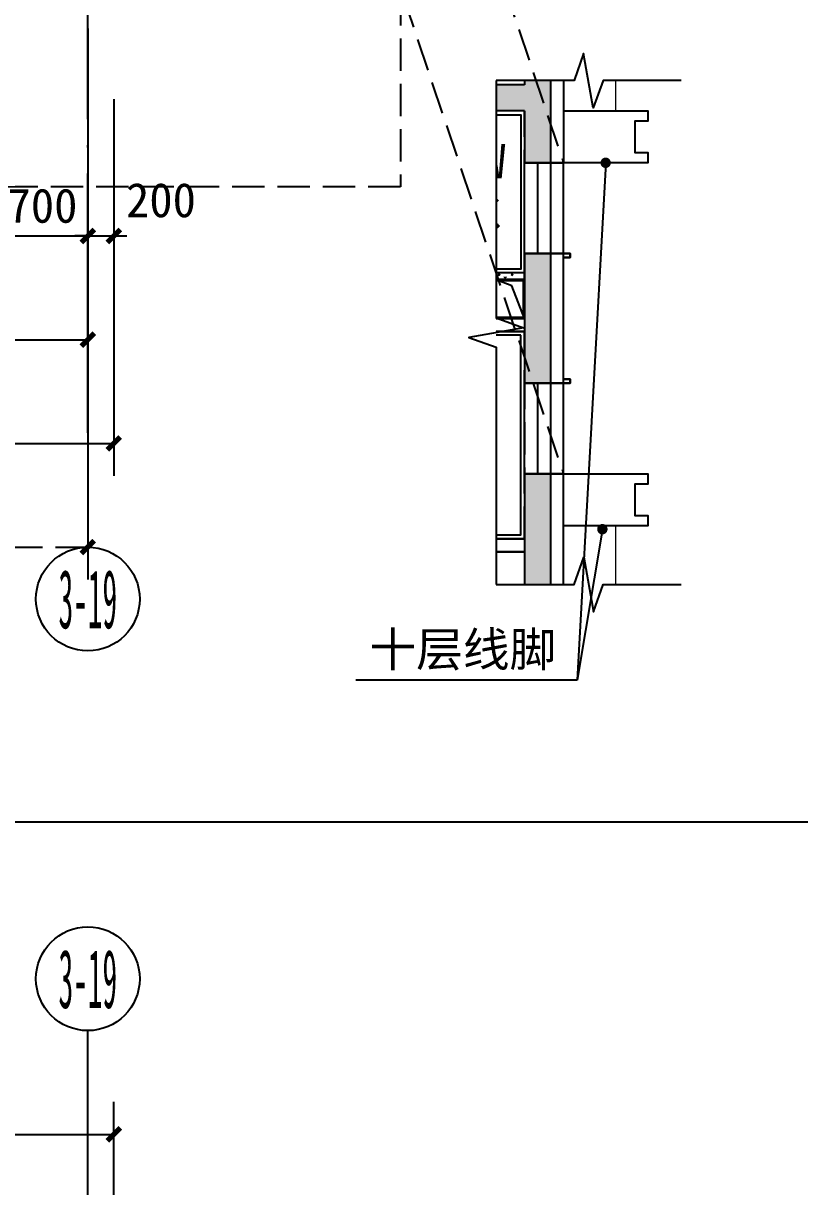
# Model space of a CAD drawing. Extents: x -46233 to 84150, y 109350 to 390860.
# Drawn here: x 49104 to 55095, y 245685 to 254659 of the extents above; entities that cross this region are included whole.
import ezdxf
from ezdxf.enums import TextEntityAlignment as Align
from ezdxf.xclip import XClip

# ---------------------------------------------------------------- set-up
doc = ezdxf.new("R2010")
doc.units = 0
doc.header["$LTSCALE"] = 1000
doc.header["$MEASUREMENT"] = 0
doc.header["$XCLIPFRAME"] = 0
for name, pattern in [('125-WC-2x1.6+2.65x1.6$0$__DASH', [0.35, 0.25, -0.1]), ('3#-轴线$1$DOTE', [2.42, 2, -0.2, 0.02, -0.2]), ('DASH', [0.35, 0.25, -0.1])]:
    doc.linetypes.add(name, pattern=pattern)
doc.layers.get('Defpoints').update_dxf_attribs({"color": 4, "linetype": 'DASH'})
doc.layers.add('1#2#住宅楼 平面图$0$A-00-15-1#-PM-2F$0$00-装饰-看', color=46, linetype='Continuous', lineweight=5)
for name, color, linetype in [('125-O-MC$0$A-ANNO-HATC-SOLD', 252, 'Continuous'), ('125-O-MC$0$A-COLU-CONC-HATC', 204, 'Continuous'), ('125-O-MC$0$A-DOOR', 51, 'Continuous'), ('125-O-MC$0$A-FLOR-HRAL', 71, 'Continuous'), ('125-O-MC$0$A-WALL-BLOK', 131, 'Continuous'), ('125-O-MC$0$A-WALL-CONC', 9, 'Continuous'), ('125-O-MC$0$A-WALL-INSL', 241, 'Continuous'), ('125-WC-2x1.6+2.65x1.6$0$A-FLOR-SPCL', 225, 'Continuous'), ('125-WC-2x1.6+2.65x1.6$0$FF-FIXT', 31, 'Continuous'), ('125-WC-2x1.6+2.65x1.6$0$FF-洁具及配件', 31, 'Continuous'), ('125-墙体$0$125-墙体$0$A-COLU-CONC-HATC', 204, 'Continuous'), ('125-墙体$0$125-墙体$0$A-DOOR', 51, 'Continuous'), ('125-墙体$0$125-墙体$0$A-WALL-BLOK', 131, 'Continuous'), ('125-墙体$0$125-墙体$0$A-WALL-CONC', 9, 'Continuous'), ('125-墙体$0$125-墙体$0$A-WALL-INSL', 241, 'Continuous'), ('125-墙体$0$A-COLU-CONC-HATC', 204, 'Continuous'), ('125-墙体$0$A-FLOR-UNDR', 177, 'Continuous'), ('125-墙体$0$A-FURN-FIXD', 45, 'Continuous'), ('125-墙体$0$A-WALL-STUD', 133, 'Continuous'), ('125-文字-标$0$A-ANNO-TEXT', 7, 'Continuous'), ('3#-轴号$0$A-ANNO-AXIS-CIRC', 3, 'Continuous'), ('3#-轴号$0$A-ANNO-AXIS-TEXT', 7, 'Continuous'), ('3#-轴号$0$A-ANNO-DIMS', 3, 'Continuous'), ('3#-轴线$1$A-ANNO-DOTE', 10, '3#-轴线$1$DOTE'), ('A-00-HX-113-wall-01Y$0$HRAL', 31, 'Continuous'), ('A-ANNO-DIMS', 3, 'Continuous'), ('A-ANNO-HATC-PATT', 8, 'Continuous'), ('A-ANNO-NOTE', 3, 'Continuous'), ('A-ANNO-SYMB', 3, 'Continuous'), ('A-ANNO-TEXT', 255, 'Continuous'), ('AXIS_TEXT', 7, 'Continuous')]:
    doc.layers.add(name, color=color, linetype=linetype)
doc.styles.add('125-文字-标$0$Standard', font='')
doc.styles.add('3#-轴号$0$_TCH_AXIS', font='')
doc.styles.add('3#-轴号$0$_TCH_DIM_T3', font='')
doc.styles.add('_TCH_DIM', font='')
doc.styles.add('_TCH_DIM_T3', font='')
doc.styles.add('COMPLEX', font='COMPLEX')
doc.styles.get("Standard").update_dxf_attribs({"font": ''})
doc.styles.get('125-文字-标$0$Standard').set_extended_font_data('SimSun')
doc.styles.get('3#-轴号$0$_TCH_AXIS').set_extended_font_data('SimSun')
doc.styles.get('3#-轴号$0$_TCH_DIM_T3').set_extended_font_data('SimSun')
doc.styles.get('_TCH_DIM').set_extended_font_data('SimSun')
doc.styles.get('_TCH_DIM_T3').set_extended_font_data('SimSun')
doc.styles.get('Standard').set_extended_font_data('SimSun')
doc.dimstyles.new('3#-轴号$0$_TCH_ARCH&&100', dxfattribs={"dimtxt": 264.345992, "dimasz": 100, "dimexe": 250, "dimexo": 300, "dimgap": 100, "dimtad": 1, "dimdec": 0, "dimzin": 0, "dimdsep": 46, "dimtxsty": '3#-轴号$0$_TCH_DIM_T3', "dimblk": '3#-轴号$0$_ArchTick', "dimcen": 0.09, "dimclrt": 7, "dimazin": 2, "dimtfac": 1, "dimtdec": 0, "dimtix": 1, "dimtmove": 2, "dimatfit": 3, "dimfxl": 100, "dimtolj": 1, "dimtzin": 0, "dimarcsym": 0})
doc.dimstyles.new('_TCH_ARCH&&100', dxfattribs={"dimtxt": 264.345992, "dimasz": 100, "dimexe": 250, "dimexo": 300, "dimgap": 100, "dimtad": 1, "dimdec": 0, "dimzin": 0, "dimdsep": 46, "dimtxsty": '_TCH_DIM_T3', "dimblk": 'ARCHTICK', "dimcen": 0.09, "dimclrt": 7, "dimazin": 2, "dimtfac": 1, "dimtdec": 0, "dimtix": 1, "dimtmove": 2, "dimatfit": 3, "dimfxl": 100, "dimtolj": 1, "dimtzin": 0, "dimarcsym": 0})
pattern_1 = [(0, (0, 0), (0, 350), []), (37.875, (400, 0), (-169.6153, 218.0767), []), (90, (400, 0), (-450, 3e-14), [])]

# ---------------------------------------------------------------- blocks, each defined once
blk = doc.blocks.new('3#-轴线')
at = {"layer": '3#-轴线$1$A-ANNO-DOTE'}
blk.add_lwpolyline([(41800, -16100), (41800, 5500)], dxfattribs=at)
blk = doc.blocks.new('_AXISO')
blk.add_circle((0, 0), 0.5)
at = {"layer": 'AXIS_TEXT', "style": 'COMPLEX', "width": 1.041667}
blk.add_attdef('A', text='', height=0.56, dxfattribs=at).set_placement((-0.25, -0.28), (0.25, -0.28), align=Align.FIT)
blk = doc.blocks.new('3#-轴号$0$_ArchTick')
at = {"color": 0, "linetype": 'ByBlock', "const_width": 0.4}
blk.add_lwpolyline([(-0.5, -0.5), (0.5, 0.5)], dxfattribs=at)
blk = doc.blocks.new('*D804')
at = {"layer": '3#-轴号$0$A-ANNO-DIMS', "color": 0, "lineweight": -2, "transparency": 16777216}
for p, q in [((38350, -15881.5), (38350, -16631.5)), ((41800, -15881.5), (41800, -16631.5)), ((38350, -16381.5), (41800, -16381.5))]:
    blk.add_line(p, q, dxfattribs=at)
at = {"layer": 'Defpoints', "color": 0, "transparency": 16777216}
for p in [(38350, -15581.5), (41800, -15581.5), (41800, -16381.5)]:
    blk.add_point(p, dxfattribs=at)
at = {"layer": '3#-轴号$0$A-ANNO-DIMS', "color": 0, "lineweight": -2, "transparency": 16777216, "xscale": 100, "yscale": 100, "zscale": 100, "rotation": 180}
blk.add_blockref('3#-轴号$0$_ArchTick', (38350, -16381.5), dxfattribs=at)
at = {"layer": '3#-轴号$0$A-ANNO-DIMS', "color": 0, "lineweight": -2, "transparency": 16777216, "xscale": 100, "yscale": 100, "zscale": 100}
blk.add_blockref('3#-轴号$0$_ArchTick', (41800, -16381.5), dxfattribs=at)
at = {"layer": '3#-轴号$0$A-ANNO-DIMS', "color": 7, "transparency": 16777216, "insert": (40075, -16149.3), "char_height": 264.35, "attachment_point": 5, "style": '3#-轴号$0$_TCH_DIM_T3'}
blk.add_mtext('\\A1;3450', dxfattribs=at)
blk = doc.blocks.new('125-WC-2x1.6+2.65x1.6$0$A$C096A077C')
at = {"layer": '125-WC-2x1.6+2.65x1.6$0$A-FLOR-SPCL'}
blk.add_line((-182.2, 0), (56.6, 0), dxfattribs=at)
for points in [[(-366, -84), (-534, -84), (-534, 84), (-366, 84)], [(-368.8, -81.2), (-531.2, -81.2), (-531.2, 81.2), (-368.8, 81.2)], [(-30, -23), (-30, 23), (-150, 23), (-150, -23)], [(-150, 20), (-150, -20), (-30, -20), (-30, 20)], [(-30, -60), (-30, 60), (0, 60), (0, -60)]]:
    blk.add_lwpolyline(points, close=True, dxfattribs=at)
for points in [[(-450, -44.8), (-450, 44.8)], [(-405.2, 0), (-494.8, 0)]]:
    blk.add_lwpolyline(points, dxfattribs=at)
blk.add_circle((-450, 0), 11.2, dxfattribs=at)
blk = doc.blocks.new('125-WC-2x1.6+2.65x1.6$0$A$C569A68CE')
at = {"layer": '125-WC-2x1.6+2.65x1.6$0$A-FLOR-SPCL'}
for p, q in [((-17.2, -195.2), (-16.1, -195.2)), ((14, -195.2), (15.1, -195.2))]:
    blk.add_line(p, q, dxfattribs=at)
for points in [[(20.6, 14.3), (16.6, 19.5), (11.4, 23.5), (5.4, 25.9), (-1, 26.8), (-7.5, 25.9), (-13.5, 23.5), (-18.7, 19.5), (-22.7, 14.3), (-25.1, 8.3), (-26, 1.8), (-25.1, -4.6), (-22.7, -10.6), (-18.7, -15.8), (-13.5, -19.8), (-7.6, -22.2), (-6.7, -22.7), (-6, -23.2), (-5.4, -24), (-5, -24.8), (-5, -25.7), (-5, -76.2), (-4.9, -77.3), (-4.6, -78.2), (-3.9, -79), (-3, -79.7), (-2.1, -80), (-1, -80.2), (0, -80), (0.9, -79.7), (1.8, -79), (2.5, -78.2), (2.9, -77.3), (3, -76.2), (3, -25.7), (3, -24.8), (3.3, -24), (3.9, -23.2), (4.6, -22.7), (5.5, -22.2), (11.4, -19.8), (16.6, -15.8), (20.6, -10.6), (23.1, -4.6), (24, 1.8), (23.1, 8.3)], [(20.2, 14), (16.3, 19.1), (11.2, 23), (5.3, 25.4), (-1, 26.3), (-7.3, 25.4), (-13.2, 23), (-18.3, 19.1), (-22.2, 14), (-24.6, 8.1), (-25.5, 1.8), (-24.6, -4.5), (-22.2, -10.4), (-18.3, -15.5), (-13.2, -19.4), (-7.3, -21.8), (-6.4, -22.3), (-5.6, -22.9), (-4.9, -23.8), (-4.5, -24.7), (-4.5, -25.7), (-4.5, -76.2), (-4.4, -77.2), (-4.1, -78), (-3.5, -78.7), (-2.7, -79.3), (-1.9, -79.6), (-1, -79.7), (-0.1, -79.6), (0.7, -79.3), (1.5, -78.7), (2.1, -78), (2.4, -77.2), (2.5, -76.2), (2.5, -25.7), (2.5, -24.7), (2.9, -23.8), (3.6, -22.9), (4.4, -22.3), (5.3, -21.8), (11.2, -19.4), (16.3, -15.5), (20.2, -10.4), (22.6, -4.5), (23.5, 1.8), (22.6, 8.1)], [(16, -16.3), (15, -17.1), (15, -190.2), (14.4, -194.3), (12.8, -198.2), (10.3, -201.5), (7, -204), (3.1, -205.6), (-1, -206.2), (-5.2, -205.6), (-9, -204), (-12.3, -201.5), (-14.9, -198.2), (-16.5, -194.3), (-17, -190.2), (-17, -17.1), (-18, -16.3), (-18, -190.2), (-17.5, -194.6), (-15.8, -198.7), (-13.1, -202.2), (-9.5, -204.9), (-5.4, -206.6), (-1, -207.2), (3.4, -206.6), (7.5, -204.9), (11, -202.2), (13.7, -198.7), (15.4, -194.6), (16, -190.2)], [(15, -17.1), (11.4, -19.8), (5.5, -22.2), (4.6, -22.7), (3.9, -23.2), (3.3, -24), (3, -24.8), (3, -25.7), (3, -76.2), (2.8, -77.9), (1.8, -79), (0.5, -80), (-1.6, -80.2), (-3, -79.7), (-3.9, -79), (-4.9, -77.9), (-5, -76.2), (-5, -25.7), (-5, -24.8), (-5.4, -24), (-6, -23.2), (-6.7, -22.7), (-7.6, -22.2), (-13.5, -19.8), (-17, -17.1), (-17, -190.2), (-16.5, -194.3), (-14.9, -198.2), (-12.3, -201.5), (-9, -204), (-5.2, -205.6), (-1, -206.2), (3.1, -205.6), (7, -204), (10.3, -201.5), (12.8, -198.2), (14.4, -194.3), (15, -190.2)]]:
    blk.add_lwpolyline(points, close=True, dxfattribs=at)
blk.add_lwpolyline([(-13.5, -71.5), (-13.5, -71.3), (-13.5, -71.2), (-13.4, -71), (-13.4, -70.8), (-13.3, -70.6), (-13.2, -70.5), (-13.1, -70.3), (-12.9, -70.1), (-12.8, -70), (-12.6, -69.8), (-12.2, -69.5), (-11.7, -69.2), (-11.1, -68.9), (-10.5, -68.6), (-9.9, -68.3), (-9.2, -68.1), (-7.6, -67.7), (-5.8, -67.4), (-4, -67.2), (-2, -67), (-0.1, -67), (1.9, -67.2), (3.7, -67.4), (5.5, -67.7), (7.1, -68.1), (7.8, -68.3), (8.5, -68.6), (9.1, -68.9), (9.6, -69.2), (10.1, -69.5), (10.5, -69.8), (10.7, -70), (10.9, -70.1), (11, -70.3), (11.1, -70.5), (11.2, -70.6), (11.3, -70.8), (11.4, -71), (11.4, -71.2), (11.5, -71.3), (11.5, -71.5), (11.5, -71.7), (11.4, -71.9), (11.4, -72.1), (11.3, -72.2), (11.2, -72.4), (11.1, -72.6), (11, -72.7), (10.9, -72.9), (10.7, -73.1), (10.5, -73.2), (10.1, -73.6), (9.6, -73.9), (9.1, -74.2), (8.5, -74.4), (7.8, -74.7), (7.1, -74.9), (5.5, -75.4), (3.7, -75.7), (1.9, -75.9), (-0.1, -76), (-2, -76), (-4, -75.9), (-5.8, -75.7), (-7.6, -75.4), (-9.2, -74.9), (-9.9, -74.7), (-10.5, -74.4), (-11.1, -74.2), (-11.7, -73.9), (-12.2, -73.6), (-12.6, -73.2), (-12.8, -73.1), (-12.9, -72.9), (-13.1, -72.7), (-13.2, -72.6), (-13.3, -72.4), (-13.4, -72.2), (-13.4, -72.1), (-13.5, -71.9), (-13.5, -71.7), (-13.5, -71.5)], dxfattribs=at)
blk = doc.blocks.new('125-WC-2x1.6+2.65x1.6$0$A$C05716B03')
at = {"layer": '125-WC-2x1.6+2.65x1.6$0$A-FLOR-SPCL'}
for points in [[(-100, 400), (500, 400), (500, 0), (-100, 0)], [(475, 25), (-75, 25), (-75, 375), (475, 375)]]:
    blk.add_lwpolyline(points, close=True, dxfattribs=at)
for radius in [36, 23]:
    blk.add_circle((200, 192.2), radius, dxfattribs=at)
blk = doc.blocks.new('125-WC-2x1.6+2.65x1.6$0$A$C4A066A6E')
at = {"layer": '125-WC-2x1.6+2.65x1.6$0$FF-FIXT', "color": 8}
blk.add_blockref('125-WC-2x1.6+2.65x1.6$0$A$C569A68CE', (0, 456.5), dxfattribs=at)
at = {"layer": '125-WC-2x1.6+2.65x1.6$0$FF-洁具及配件', "color": 8, "ltscale": 0.01, "xscale": -1}
blk.add_blockref('125-WC-2x1.6+2.65x1.6$0$A$C05716B03', (200, 0), dxfattribs=at)
blk = doc.blocks.new('125-WC-2x1.6+2.65x1.6$0$REWREWR')
at = {"layer": '125-WC-2x1.6+2.65x1.6$0$A-FLOR-SPCL', "linetype": '125-WC-2x1.6+2.65x1.6$0$__DASH', "ltscale": 0.5}
for p, q in [((15260112, -511063), (15260112, -510346)), ((15260162, -510296), (15260785, -510296)), ((15260190, -510351), (15260757, -510351)), ((15260835, -510346), (15260835, -511063)), ((15260150, -510918), (15260150, -510391)), ((15260797, -510918), (15260797, -510391)), ((15260835, -510918), (15260112, -510918)), ((15260243, -510975), (15260243, -510964)), ((15260324, -510950), (15260259, -510950)), ((15260259, -510950), (15260259, -510966)), ((15260259, -510966), (15260324, -510966)), ((15260324, -510966), (15260324, -510950)), ((15260334, -510976), (15260334, -510964)), ((15260709, -510997), (15260709, -511028)), ((15260793, -510997), (15260709, -510997)), ((15260793, -511028), (15260793, -510997)), ((15260112, -511027), (15260709, -511027)), ((15260112, -511063), (15260835, -511063)), ((15260793, -511027), (15260835, -511027))]:
    blk.add_line(p, q, dxfattribs=at)
blk.add_lwpolyline([(15260374, -510968, 0.185158), (15260369, -510956, 0.102042), (15260350, -510941, 0.060862), (15260325, -510933, 0.047173), (15260291, -510930, 0.047173), (15260257, -510933, 0.060862), (15260232, -510941, 0.102042), (15260213, -510956, 0.185158), (15260208, -510968, 0.185158), (15260213, -510981, 0.102042), (15260232, -510995, 0.060862), (15260257, -511003, 0.047173), (15260291, -511007, 0.047173), (15260325, -511003, 0.060862), (15260350, -510995, 0.102042), (15260369, -510981, 0.185158)], format="xyb", close=True, dxfattribs=at)
for points in [[(15260259, -510955, 0.008736), (15260256, -510956, 0.076276), (15260244, -510961, 0.259034), (15260243, -510964, 0.259034)], [(15260243, -510964, 0.259034), (15260244, -510968, 0.076276), (15260256, -510973, 0.036515), (15260270, -510975, 0.026615), (15260288, -510976, 0.026615), (15260307, -510975, 0.036515), (15260321, -510973, 0.076276), (15260332, -510968, 0.259034), (15260334, -510964, 0.259034), (15260332, -510961, 0.056762), (15260324, -510957, 0.036515)], [(15260243, -510975, 0.259034), (15260244, -510978, 0.076276), (15260256, -510983, 0.036515), (15260270, -510986, 0.026615), (15260288, -510987, 0.026615), (15260307, -510986, 0.036515), (15260321, -510983, 0.076276), (15260332, -510978, 0.259034), (15260334, -510975, 0.078462), (15260334, -510973, 0.056762)]]:
    blk.add_lwpolyline(points, format="xyb", dxfattribs=at)
blk.add_circle((15260749, -511028), 17.5, dxfattribs=at)
for centre, radius, start, end in [((15260162, -510346), 50, 90, 180), ((15260190, -510391), 40, 90, 180), ((15260757, -510391), 40, 0, 90), ((15260785, -510346), 50, 0, 90)]:
    blk.add_arc(centre, radius, start, end, dxfattribs=at)
at = {"layer": '125-WC-2x1.6+2.65x1.6$0$A-FLOR-SPCL', "linetype": '125-WC-2x1.6+2.65x1.6$0$__DASH', "ltscale": 0.5, "width": 0.8, "flags": 9}
for tag in ['YSIZE', 'XSIZE']:
    blk.add_attdef(tag, (15260490, -511063), '', height=0.5, rotation=180, dxfattribs=at)
blk = doc.blocks.new('125-WC-2x1.6+2.65x1.6$0$A$C446C3F73')
at = {"layer": '125-WC-2x1.6+2.65x1.6$0$A-FLOR-SPCL'}
blk.add_lwpolyline([(-50, -50), (50, -50), (50, 50), (-50, 50)], close=True, dxfattribs=at)
for centre, radius in [((-39.1, 39.1), 4), ((0, 0), 40), ((39.1, 39.1), 4), ((-39.1, -39.1), 4), ((39.1, -39.1), 4)]:
    blk.add_circle(centre, radius, dxfattribs=at)
blk = doc.blocks.new('125-WC-2x1.6+2.65x1.6$0$dfghrtjrtuj6')
at = {"layer": '125-WC-2x1.6+2.65x1.6$0$A-FLOR-SPCL'}
for points in [[(-217, 0, 0.071142), (-213, -58.1, 0.019152), (-192.8, -212.4, 0.090609), (-149, -404.1, 0.163158), (-38.2, -508, 0.273043), (72.6, -489.5, 0.094885), (149, -404.1, 0.090609), (192.8, -212.4, 0.019152), (213, -58.1, 0.071142), (217, 0)], [(-165, -12.4, 0.180688), (-197.1, -185.5, -4.705295)], [(-106.5, -6.4, 0.237416), (-193.6, -207.9, -3.87225)], [(-119.9, -51.4, 0.129606), (-179.5, -259.3, 0.211204), (-80.1, -482.5, 2.252949)], [(105.7, -51.3, -0.095348), (165.9, -224.7, -0.180567), (119.8, -417.3, -0.059956), (65.2, -480.7, -0.149733), (0, -503.9, -0.149733), (-65.2, -480.7, -0.059956), (-119.9, -417.3, -0.180567), (-165.9, -224.7, -0.095348), (-105.7, -51.3, 0.095348)], [(-61.3, -50.9), (-61.5, -31.5, 1.018669), (-84.1, -31.5), (-85.1, -51.1)], [(61.3, -50.9), (61.5, -31.5, -1.018669), (84.1, -31.5), (85.1, -51.1)], [(119.9, -51.4, -0.129606), (179.5, -259.3, -0.211204), (80.1, -482.5, -2.252949)], [(106.5, -6.4, -0.237416), (193.6, -207.9, 3.87225)], [(165, -12.4, -0.180688), (197.1, -185.5, 4.705295)]]:
    blk.add_lwpolyline(points, format="xyb", dxfattribs=at)
blk.add_lwpolyline([(-119.9, -51.4), (119.9, -51.4)], dxfattribs=at)
blk = doc.blocks.new('125-WC-2x1.6+2.65x1.6')
at = {"layer": '125-WC-2x1.6+2.65x1.6$0$A-FLOR-SPCL'}
for p, q in [((3320, -970), (2130, -970)), ((1030, -1370), (1970, -1370)), ((990, -1930), (990, -1730)), ((1770, -1930), (990, -1930))]:
    blk.add_line(p, q, dxfattribs=at)
for points in [[(1030, -1570), (1970, -1570), (1970, -30), (30, -30), (30, -1220), (1030, -1220)], [(994.7, -542.8), (1004.7, -542.8), (1004.7, -1137.8), (994.7, -1137.8)], [(1009, -625), (1019, -625), (1019, -1220), (1009, -1220)], [(716, -1250), (934, -1250), (934, -1584), (716, -1584)], [(1279.8, -1413.6), (1720.2, -1413.6), (1720.2, -1525.9), (1279.8, -1525.9)], [(2130, -1570), (3320, -1570), (3320, -1410), (2130, -1410)], [(2150, -1550), (3300, -1550), (3300, -1430), (2150, -1430)], [(30, -1730), (2620, -1730), (2620, -3270), (30, -3270)], [(947.9, -1730), (957.9, -1730), (957.9, -2500), (947.9, -2500)], [(990, -1890), (2620, -1890), (2620, -1730), (990, -1730)], [(1010, -1870), (2600, -1870), (2600, -1750), (1010, -1750)], [(966.4, -1945.7), (976.4, -1945.7), (976.4, -2715.7), (966.4, -2715.7)]]:
    blk.add_lwpolyline(points, close=True, dxfattribs=at)
for points in [[(970, -30), (970, -1220)], [(1030, -30), (1030, -1220)], [(2100, -950), (2130, -950), (2130, -1570), (3320, -1570), (3320, -970), (3450, -970), (3450, -1000.4)], [(934, -1250), (716, -1584)], [(716, -1250), (934, -1584)], [(930.5, -3270), (930.5, -1730)], [(990, -3270), (990, -1730)], [(1770, -1730), (2620, -1730), (2620, -2330), (1770, -2330), (1770, -1930)]]:
    blk.add_lwpolyline(points, dxfattribs=at)
at = {"layer": '125-WC-2x1.6+2.65x1.6$0$A-FLOR-SPCL', "linetype": '125-WC-2x1.6+2.65x1.6$0$__DASH', "ltscale": 0.5}
blk.add_lwpolyline([(1612.7, -1886.4), (1172.3, -1886.4), (1172.3, -1774.1), (1612.7, -1774.1)], close=True, dxfattribs=at)
at = {"layer": 'Defpoints'}
for points in [[(0, 0), (2000, 0), (2000, -1600), (0, -1600)], [(0, -1700), (2650, -1700), (2650, -3300), (0, -3300)]]:
    blk.add_lwpolyline(points, close=True, dxfattribs=at)
at = {"layer": '125-WC-2x1.6+2.65x1.6$0$A-FLOR-SPCL'}
for name, p, rotation in [('125-WC-2x1.6+2.65x1.6$0$A$C096A077C', (450, -1220), 270), ('125-WC-2x1.6+2.65x1.6$0$A$C4A066A6E', (2724, -1086.7), 180), ('125-WC-2x1.6+2.65x1.6$0$A$C096A077C', (480, -1730), 90)]:
    blk.add_blockref(name, p, dxfattribs=dict(at, rotation=rotation))
at = {"layer": '125-WC-2x1.6+2.65x1.6$0$A-FLOR-SPCL', "xscale": -1}
for name, p, rotation in [('125-WC-2x1.6+2.65x1.6$0$dfghrtjrtuj6', (1502.5, -1370), 180), ('125-WC-2x1.6+2.65x1.6$0$A$C446C3F73', (450, -1150), 270), ('125-WC-2x1.6+2.65x1.6$0$A$C446C3F73', (1080, -1320), 270), ('125-WC-2x1.6+2.65x1.6$0$A$C446C3F73', (480, -1780), 270), ('125-WC-2x1.6+2.65x1.6$0$A$C446C3F73', (1040, -1980), 270)]:
    blk.add_blockref(name, p, dxfattribs=dict(at, rotation=rotation))
at = {"layer": '125-WC-2x1.6+2.65x1.6$0$A-FLOR-SPCL'}
blk.add_blockref('125-WC-2x1.6+2.65x1.6$0$A$C4A066A6E', (2199.2, -2212.4), dxfattribs=at)
at = {"layer": '125-WC-2x1.6+2.65x1.6$0$A-FLOR-SPCL', "xscale": -1}
blk.add_blockref('125-WC-2x1.6+2.65x1.6$0$A$C446C3F73', (2800, -1839.7), dxfattribs=at)
at = {"layer": '125-WC-2x1.6+2.65x1.6$0$A-FLOR-SPCL', "xscale": -0.830108359133127, "yscale": 0.830108359133127, "zscale": 0.830108359133127, "rotation": 270}
blk.add_blockref('125-WC-2x1.6+2.65x1.6$0$REWREWR', (427017.4, -12670026.1), dxfattribs=at)
at = {"layer": '125-WC-2x1.6+2.65x1.6$0$FF-洁具及配件', "xscale": -1}
blk.add_blockref('125-WC-2x1.6+2.65x1.6$0$dfghrtjrtuj6', (1390, -1930), dxfattribs=at)
blk = doc.blocks.new('125-墙体$0$125-墙体$0$$TCHSYS$WIN2D')
for p, q in [((-0.5, 0.5), (0.5, 0.5)), ((-0.5, 0.5), (-0.5, -0.5)), ((0.5, 0.5), (0.5, -0.5)), ((0.5, 0.167), (-0.5, 0.167)), ((0.5, -0.167), (-0.5, -0.167)), ((-0.5, -0.5), (0.5, -0.5))]:
    blk.add_line(p, q)
blk = doc.blocks.new('125-墙体')
at = {"layer": '125-墙体$0$125-墙体$0$A-COLU-CONC-HATC'}
for points in [[(100, -100), (-100, 100), (-100, -3200), (33.3, -3200), (100, -3100)], [(33.3, -3200), (100, -3300), (2150, -3300), (2150, -3100), (100, -3100)], [(33.3, -3200), (-100, -3200), (-100, -3700), (100, -3700), (100, -3300)], [(100, -4400), (-100, -4400), (-100, -5400), (100, -5400)], [(100, -6100), (-100, -6100), (-100, -6650), (100, -6650)], [(100, -6650), (-100, -6650), (-100, -11200), (100, -11000)]]:
    blk.add_hatch(color=256, dxfattribs=at).paths.add_polyline_path(points)
at = {"layer": '125-墙体$0$A-COLU-CONC-HATC'}
h = blk.add_hatch(dxfattribs=at)
h.set_pattern_fill('石膏板', color=256, scale=20, style=0)
h.set_pattern_definition([(45, (16.99, 14.34), (-50, 50), [16, -54.7107]), (135, (128.304, 14.34), (-50, -50), [16, -54.7107])])
h.paths.add_polyline_path([(100, -4600), (750, -4600), (800, -4550), (100, -4550)])
at = {"layer": '125-墙体$0$125-墙体$0$A-WALL-BLOK'}
for p, q in [((100, -4900), (740, -4900)), ((100, -4900), (100, -5000)), ((100, -5000), (740, -5000)), ((1750, -6600), (100, -6600)), ((100, -6700), (1750, -6700))]:
    blk.add_line(p, q, dxfattribs=at)
at = {"layer": '125-墙体$0$125-墙体$0$A-WALL-CONC'}
for p, q in [((-100, 100), (-100, -3200)), ((100, -100), (100, -3100)), ((100, -3100), (2150, -3100)), ((-100, -3200), (-100, -3700)), ((100, -3300), (100, -3700)), ((100, -3300), (2150, -3300)), ((-100, -3700), (100, -3700)), ((-100, -4400), (100, -4400)), ((-100, -4400), (-100, -5400)), ((100, -4400), (100, -5400)), ((-100, -5400), (100, -5400)), ((-100, -6100), (100, -6100)), ((-100, -6100), (-100, -6650)), ((100, -6100), (100, -6650)), ((-100, -6650), (-100, -11200)), ((100, -6650), (100, -11000))]:
    blk.add_line(p, q, dxfattribs=at)
at = {"layer": '125-墙体$0$125-墙体$0$A-WALL-INSL'}
for p, q in [((-200, -3700), (-100, -3700)), ((-200, -4400), (-100, -4400)), ((-200, -5400), (-100, -5400)), ((-200, -6100), (-100, -6100))]:
    blk.add_line(p, q, dxfattribs=at)
at = {"layer": '125-墙体$0$A-FLOR-UNDR'}
blk.add_lwpolyline([(100, -4550), (450, -4550), (450, -4900), (100, -4900)], close=True, dxfattribs=at)
blk.add_lwpolyline([(100, -4900), (200, -4650), (450, -4550)], dxfattribs=at)
at = {"layer": '125-墙体$0$A-FURN-FIXD'}
blk.add_lwpolyline([(250, -4600, 0, 30, 0), (250, -4579.2, 30, 30, 0)], format="xyseb", dxfattribs=at)
for points in [[(100, -4600), (400, -4600), (400, -4900), (100, -4900)], [(110, -4610), (390, -4610), (390, -4890), (110, -4890)]]:
    blk.add_lwpolyline(points, close=True, dxfattribs=at)
at = {"layer": '125-墙体$0$A-WALL-STUD'}
for p, q in [((100, -4550), (800, -4550)), ((100, -4550), (100, -4600)), ((100, -4600), (750, -4600))]:
    blk.add_line(p, q, dxfattribs=at)
blk.add_blockref('125-WC-2x1.6+2.65x1.6', (100, -3300))
at = {"layer": '125-墙体$0$125-墙体$0$A-DOOR', "xscale": -700, "yscale": 300, "zscale": 300, "rotation": 270}
for p in [(-50, -4050), (-50, -5750)]:
    blk.add_blockref('125-墙体$0$125-墙体$0$$TCHSYS$WIN2D', p, dxfattribs=at)
blk = doc.blocks.new('125-文字-标')
at = {"layer": 'Defpoints'}
for points in [[(-10350, 4000), (-7150, 4000), (-7150, 7000), (-10350, 7000)], [(-8350, 2200), (-10350, 2200), (-10350, 3800), (-8350, 3800)], [(-10350, 500), (-7700, 500), (-7700, 2100), (-10350, 2100)], [(-7100, -3900), (-10350, -3900), (-10350, -1049.9), (-8200, -1049.9), (-8200, 400), (-7100, 400)], [(-8200, 400), (-10350, 400), (-10350, -1049.9), (-8200, -1049.9)]]:
    blk.add_lwpolyline(points, close=True, dxfattribs=at)
at = {"layer": '125-文字-标$0$A-ANNO-TEXT', "style": '125-文字-标$0$Standard'}
blk.add_text('WC10', height=264.35, dxfattribs=at).set_placement((-10202.3, 3280.7))
at = {"layer": 'Defpoints', "color": 1, "style": '125-文字-标$0$Standard'}
blk.add_text('3.20m', height=264.35, dxfattribs=at).set_placement((-10171.2, 2880.7))
blk = doc.blocks.new('3#-标准层')
for name, p in [('125-墙体', (0, 0)), ('125-文字-标', (10450, -7100))]:
    blk.add_blockref(name, p)
blk = doc.blocks.new('125-O-MC$0$BGBFG')
at = {"layer": '125-O-MC$0$A-FLOR-HRAL'}
blk.add_lwpolyline([(0, 0), (700, 0), (700, -60), (0, -60)], close=True, dxfattribs=at)
blk.add_lwpolyline([(700, 0), (700, -90)], dxfattribs=at)
blk = doc.blocks.new('125-O-MC$0$$DorLib2D$00000009')
for p, q in [((0.4129, 0.9053), (0.4129, 0.0807)), ((0.4541, 0.9053), (0.4129, 0.9053)), ((0.4541, 0.0807), (0.4541, 0.9053)), ((0.4129, 0.7822), (0.378, 0.7822)), ((0.489, 0.7822), (0.4541, 0.7822)), ((0.4129, 0.6235), (0.378, 0.6235)), ((0.489, 0.6235), (0.4541, 0.6235)), ((-0.4941, 0.0807), (-0.4529, 0.0807)), ((-0.4941, -0.0018), (-0.4941, 0.0807)), ((-0.4529, 0.0807), (-0.4529, 0.0395)), ((-0.4529, 0.0395), (-0.4117, 0.0395)), ((-0.4117, 0.0395), (-0.4117, -0.0018)), ((0.4129, 0.0807), (0.4541, 0.0807)), ((0.4541, 0.0395), (0.4129, 0.0395)), ((0.4129, 0.0395), (0.4129, -0.0018)), ((0.4953, 0.0807), (0.4541, 0.0807)), ((0.4541, 0.0807), (0.4541, 0.0395)), ((0.4953, -0.0018), (0.4953, 0.0807)), ((-0.4941, -0.0018), (-0.4941, -0.0018)), ((-0.4117, -0.0018), (-0.4941, -0.0018)), ((0.4129, -0.0018), (0.4953, -0.0018)), ((0.4953, -0.0018), (0.4953, -0.0018))]:
    blk.add_line(p, q)
at = {"lineweight": 13}
for p, q in [((0.378, 0.7822), (0.378, 0.6235)), ((0.489, 0.7822), (0.489, 0.6235))]:
    blk.add_line(p, q, dxfattribs=at)
blk.add_arc((0.3716, 0.0817), 0.8246, 87.13397, 180.07167, dxfattribs=at)
blk = doc.blocks.new('125-O-MC$0$$TCHSYS$WIN2D')
for p, q in [((-0.5, 0.5), (0.5, 0.5)), ((-0.5, 0.5), (-0.5, -0.5)), ((0.5, 0.5), (0.5, -0.5)), ((0.5, 0.1667), (-0.5, 0.1667)), ((0.5, -0.1667), (-0.5, -0.1667)), ((-0.5, -0.5), (0.5, -0.5))]:
    blk.add_line(p, q)
blk = doc.blocks.new('125-O-MC$0$$WINLIB2D$00000001')
at = {"color": 0}
for points in [[(-0.5, 0.5), (-0.5, -0.5)], [(-0.5, 0.5), (0.5, 0.5)], [(0.5, -0.5), (0.5, 0.5)], [(0.5, 0.1667), (-0.5, 0.1667)], [(0.5, -0.1667), (-0.5, -0.1667)], [(-0.5, -0.5), (0.5, -0.5)]]:
    blk.add_lwpolyline(points, dxfattribs=at)
blk = doc.blocks.new('125-O-MC')
at = {"layer": '125-O-MC$0$A-COLU-CONC-HATC'}
h = blk.add_hatch(dxfattribs=at)
h.set_pattern_fill('空心砖', color=256, scale=100, style=0)
h.set_pattern_definition(pattern_1)
h.paths.add_polyline_path([(3670, -11200), (3670, -11700), (3870, -11550), (3870, -11200)])
h = blk.add_hatch(dxfattribs=at)
h.set_pattern_fill('空心砖', color=256, scale=100, style=0)
h.set_pattern_definition(pattern_1)
h.paths.add_polyline_path([(7350, -11200), (7350, -11550), (7450, -11600), (7550, -11550), (7550, -11200)])
h = blk.add_hatch(dxfattribs=at)
h.set_pattern_fill('空心砖', color=256, scale=100, style=0)
h.set_pattern_definition(pattern_1)
h.paths.add_polyline_path([(3670, -11700), (3950, -11700), (3950, -11550), (3870, -11550)])
h = blk.add_hatch(dxfattribs=at)
h.set_pattern_fill('空心砖', color=256, scale=100, style=0)
h.set_pattern_definition(pattern_1)
h.paths.add_polyline_path([(7350, -11550), (6950, -11550), (6950, -11700), (7450, -11700), (7450, -11600)])
h = blk.add_hatch(dxfattribs=at)
h.set_pattern_fill('空心砖', color=256, scale=100, style=0)
h.set_pattern_definition(pattern_1)
h.paths.add_polyline_path([(7450, -11700), (7850, -11700), (7850, -11550), (7550, -11550), (7450, -11600)])
h = blk.add_hatch(dxfattribs=at)
h.set_pattern_fill('空心砖', color=256, scale=100, style=0)
h.set_pattern_definition(pattern_1)
h.paths.add_polyline_path([(10350, -11550), (9849.8, -11550), (9849.8, -11700), (10350, -11700)])
at = {"layer": '125-O-MC$0$A-ANNO-HATC-SOLD'}
for points in [[(3950, -11000), (6950, -11000)], [(7850, -11000), (9850, -11000)]]:
    blk.add_lwpolyline(points, dxfattribs=at)
at = {"layer": '125-O-MC$0$A-DOOR'}
for p, q in [((1900, 220), (2800, 220)), ((1900, -11320), (2800, -11320))]:
    blk.add_line(p, q, dxfattribs=at)
at = {"layer": '125-O-MC$0$A-FLOR-HRAL'}
blk.add_lwpolyline([(6300, -50), (7800, -50), (7800, -100), (6300, -100)], close=True, dxfattribs=at)
at = {"layer": '125-O-MC$0$A-WALL-BLOK'}
for p, q in [((700, -100), (700, 100)), ((2800, -100), (2800, 100)), ((700, -11000), (100, -11000)), ((100, -11000), (100, -11200)), ((700, -11200), (700, -11000)), ((2800, -11200), (2800, -11000)), ((100, -11200), (700, -11200)), ((3670, -11200), (3670, -11700)), ((3870, -11200), (3670, -11200)), ((3870, -11200), (3870, -11550)), ((7350, -11200), (7350, -11550)), ((7550, -11200), (7350, -11200)), ((7550, -11200), (7550, -11550)), ((3950, -11550), (3870, -11550)), ((3950, -11700), (3950, -11550)), ((7350, -11550), (6950, -11550)), ((6950, -11550), (6950, -11700)), ((7850, -11550), (7550, -11550)), ((7850, -11700), (7850, -11550)), ((10350, -11550), (9849.8, -11550)), ((9849.8, -11550), (9849.8, -11700)), ((3670, -11700), (3950, -11700)), ((6950, -11700), (7450, -11700)), ((7450, -11700), (7850, -11700)), ((9849.8, -11700), (10350, -11700))]:
    blk.add_line(p, q, dxfattribs=at)
at = {"layer": '125-O-MC$0$A-WALL-CONC'}
for p, q in [((6300, 100), (6300, -100)), ((7800, 100), (7800, -100))]:
    blk.add_line(p, q, dxfattribs=at)
at = {"layer": '125-O-MC$0$A-WALL-INSL'}
for p, q in [((700, -11320), (700, -11200)), ((100, -11320), (700, -11320)), ((3950, -11820), (3950, -11700)), ((6950, -11820), (6950, -11700)), ((7850, -11820), (7850, -11700)), ((9849.8, -11820), (9849.8, -11700)), ((3950, -11820), (3670, -11820)), ((7450, -11820), (6950, -11820)), ((7850, -11820), (7450, -11820)), ((10350, -11820), (9849.8, -11820))]:
    blk.add_line(p, q, dxfattribs=at)
for points in [[(700, 100), (700, 220), (-220, 220), (-220, -600), (-200, -600), (-200, -3700), (-100, -3700)], [(2800, 100), (2800, 220), (4100, 220), (4100, 100)], [(5300, 100), (5300, 220), (6100, 220), (6100, 200), (6300, 200), (6300, 100)], [(7800, 100), (7800, 200), (8050, 200)], [(-100, -5400), (-200, -5400), (-200, -4400), (-100, -4400)], [(100, -11320), (-220, -11320), (-220, -10500), (-200, -10500), (-200, -6100), (-100, -6100)], [(2800, -11200), (2800, -11320), (3550, -11320), (3550, -11820), (3670, -11820)]]:
    blk.add_lwpolyline(points, dxfattribs=at)
for p in [(3950, -11730), (7850, -11730)]:
    blk.add_blockref('125-O-MC$0$BGBFG', p)
at = {"xscale": -1}
blk.add_blockref('125-O-MC$0$BGBFG', (6950, -11730), dxfattribs=at)
at = {"layer": '125-O-MC$0$A-DOOR', "zscale": 320}
for name, p, xscale, yscale in [('125-O-MC$0$$DorLib2D$00000009', (2350, 60), 900, 900), ('125-O-MC$0$$TCHSYS$WIN2D', (1300, 60), -1200, -320), ('125-O-MC$0$$TCHSYS$WIN2D', (1300, -11160), -1200, 320), ('125-O-MC$0$$DorLib2D$00000009', (2350, -11160), 900, -900)]:
    blk.add_blockref(name, p, dxfattribs=dict(at, xscale=xscale, yscale=yscale))
at = {"layer": '125-O-MC$0$A-DOOR', "rotation": 180}
for name, p, xscale, yscale, zscale in [('125-O-MC$0$$TCHSYS$WIN2D', (7050, 50), -1500, 300, 300), ('125-O-MC$0$$WINLIB2D$00000001', (5450, -11685), 3000, -270, 270), ('125-O-MC$0$$WINLIB2D$00000001', (8849.9, -11685), 1999.827914118767, -270, 270)]:
    blk.add_blockref(name, p, dxfattribs=dict(at, xscale=xscale, yscale=yscale, zscale=zscale))
blk = doc.blocks.new('_ArchTick')
at = {"color": 0, "linetype": 'ByBlock', "const_width": 0.4}
blk.add_lwpolyline([(-0.5, -0.5), (0.5, 0.5)], dxfattribs=at)
blk = doc.blocks.new('*D319')
at = {"layer": 'A-ANNO-DIMS', "color": 0, "linetype": 'DASH', "lineweight": -2, "transparency": 16777216}
for p, q in [((28702.7, 251652), (28702.7, 250368.5)), ((49602.7, 251652), (49602.7, 250368.5)), ((28702.7, 250618.5), (49602.7, 250618.5))]:
    blk.add_line(p, q, dxfattribs=at)
at = {"layer": 'Defpoints', "color": 0, "linetype": 'DASH', "transparency": 16777216}
for p in [(28702.7, 251952), (49602.7, 251952), (49602.7, 250618.5)]:
    blk.add_point(p, dxfattribs=at)
at = {"layer": 'A-ANNO-DIMS', "color": 0, "linetype": 'DASH', "lineweight": -2, "transparency": 16777216, "xscale": 100, "yscale": 100, "zscale": 100, "rotation": 180}
blk.add_blockref('_ArchTick', (28702.7, 250618.5), dxfattribs=at)
at = {"layer": 'A-ANNO-DIMS', "color": 0, "linetype": 'DASH', "lineweight": -2, "transparency": 16777216, "xscale": 100, "yscale": 100, "zscale": 100}
blk.add_blockref('_ArchTick', (49602.7, 250618.5), dxfattribs=at)
at = {"layer": 'A-ANNO-DIMS', "color": 7, "linetype": 'DASH', "transparency": 16777216, "insert": (39152.7, 250892.7), "char_height": 264.35, "attachment_point": 5, "style": '_TCH_DIM_T3'}
blk.add_mtext('\\A1;一单元', dxfattribs=at)
blk = doc.blocks.new('*D517')
at = {"layer": 'A-ANNO-DIMS', "color": 0, "lineweight": -2, "transparency": 16777216}
for p, q in [((7602.7, 254074.2), (7602.7, 251168.5)), ((49802.7, 254074.2), (49802.7, 251168.5)), ((7602.7, 251418.5), (49802.7, 251418.5))]:
    blk.add_line(p, q, dxfattribs=at)
at = {"layer": 'Defpoints', "color": 0, "transparency": 16777216}
for p in [(7602.7, 254374.2), (49802.7, 254374.2), (49802.7, 251418.5)]:
    blk.add_point(p, dxfattribs=at)
at = {"layer": 'A-ANNO-DIMS', "color": 0, "lineweight": -2, "transparency": 16777216, "xscale": 100, "yscale": 100, "zscale": 100, "rotation": 180}
blk.add_blockref('_ArchTick', (7602.7, 251418.5), dxfattribs=at)
at = {"layer": 'A-ANNO-DIMS', "color": 0, "lineweight": -2, "transparency": 16777216, "xscale": 100, "yscale": 100, "zscale": 100}
blk.add_blockref('_ArchTick', (49802.7, 251418.5), dxfattribs=at)
at = {"layer": 'A-ANNO-DIMS', "color": 7, "transparency": 16777216, "insert": (28702.7, 251650.7), "char_height": 264.35, "attachment_point": 5, "style": '_TCH_DIM_T3'}
blk.add_mtext('\\A1;42200', dxfattribs=at)
blk = doc.blocks.new('*D550')
at = {"layer": 'A-ANNO-DIMS', "color": 0, "lineweight": -2, "transparency": 16777216}
for p, q in [((48902.7, 254074.2), (48902.7, 252768.5)), ((49602.7, 254074.2), (49602.7, 252768.5)), ((48902.7, 253018.5), (48802.7, 253018.5)), ((48902.7, 253018.5), (49602.7, 253018.5)), ((49602.7, 253018.5), (49702.7, 253018.5))]:
    blk.add_line(p, q, dxfattribs=at)
at = {"layer": 'Defpoints', "color": 0, "transparency": 16777216}
for p in [(48902.7, 254374.2), (49602.7, 254374.2), (49602.7, 253018.5)]:
    blk.add_point(p, dxfattribs=at)
at = {"layer": 'A-ANNO-DIMS', "color": 0, "lineweight": -2, "transparency": 16777216, "xscale": 100, "yscale": 100, "zscale": 100}
blk.add_blockref('_ArchTick', (48902.7, 253018.5), dxfattribs=at)
at = {"layer": 'A-ANNO-DIMS', "color": 0, "lineweight": -2, "transparency": 16777216, "xscale": 100, "yscale": 100, "zscale": 100, "rotation": 180}
blk.add_blockref('_ArchTick', (49602.7, 253018.5), dxfattribs=at)
at = {"layer": 'A-ANNO-DIMS', "color": 7, "transparency": 16777216, "insert": (49252.7, 253250.7), "char_height": 264.35, "attachment_point": 5, "style": '_TCH_DIM_T3'}
blk.add_mtext('\\A1;700', dxfattribs=at)
blk = doc.blocks.new('*D551')
at = {"layer": 'A-ANNO-DIMS', "color": 0, "lineweight": -2, "transparency": 16777216}
for p, q in [((49602.7, 254074.2), (49602.7, 252768.5)), ((49802.7, 254074.2), (49802.7, 252768.5)), ((49602.7, 253018.5), (49502.7, 253018.5)), ((49602.7, 253018.5), (49802.7, 253018.5)), ((49802.7, 253018.5), (49902.7, 253018.5))]:
    blk.add_line(p, q, dxfattribs=at)
at = {"layer": 'Defpoints', "color": 0, "transparency": 16777216}
for p in [(49602.7, 254374.2), (49802.7, 254374.2), (49802.7, 253018.5)]:
    blk.add_point(p, dxfattribs=at)
at = {"layer": 'A-ANNO-DIMS', "color": 0, "lineweight": -2, "transparency": 16777216, "xscale": 100, "yscale": 100, "zscale": 100}
blk.add_blockref('_ArchTick', (49602.7, 253018.5), dxfattribs=at)
at = {"layer": 'A-ANNO-DIMS', "color": 0, "lineweight": -2, "transparency": 16777216, "xscale": 100, "yscale": 100, "zscale": 100, "rotation": 180}
blk.add_blockref('_ArchTick', (49802.7, 253018.5), dxfattribs=at)
at = {"layer": 'A-ANNO-DIMS', "color": 7, "transparency": 16777216, "insert": (50167, 253293.5), "char_height": 264.35, "attachment_point": 5, "style": '_TCH_DIM_T3'}
blk.add_mtext('\\A1;200', dxfattribs=at)
blk = doc.blocks.new('*D597')
at = {"layer": 'A-ANNO-DIMS', "color": 0, "lineweight": -2, "transparency": 16777216}
for p, q in [((7602.7, 243189.4), (7602.7, 246339.4)), ((49802.7, 243189.4), (49802.7, 246339.4)), ((7602.7, 246089.4), (49802.7, 246089.4))]:
    blk.add_line(p, q, dxfattribs=at)
at = {"layer": 'Defpoints', "color": 0, "transparency": 16777216}
for p in [(49802.7, 246089.4), (7602.7, 242889.4), (49802.7, 242889.4)]:
    blk.add_point(p, dxfattribs=at)
at = {"layer": 'A-ANNO-DIMS', "color": 0, "lineweight": -2, "transparency": 16777216, "xscale": 100, "yscale": 100, "zscale": 100, "rotation": 180}
blk.add_blockref('_ArchTick', (7602.7, 246089.4), dxfattribs=at)
at = {"layer": 'A-ANNO-DIMS', "color": 0, "lineweight": -2, "transparency": 16777216, "xscale": 100, "yscale": 100, "zscale": 100}
blk.add_blockref('_ArchTick', (49802.7, 246089.4), dxfattribs=at)
at = {"layer": 'A-ANNO-DIMS', "color": 7, "transparency": 16777216, "insert": (28702.7, 246321.6), "char_height": 264.35, "attachment_point": 5, "style": '_TCH_DIM_T3'}
blk.add_mtext('\\A1;42200', dxfattribs=at)
blk = doc.blocks.new('3#-轴号')
at = {"layer": '3#-轴号$0$A-ANNO-AXIS-CIRC'}
for p, q in [((41800, 2989.4), (41800, 6989.4)), ((41800, -13981.5), (41800, -17981.5))]:
    blk.add_line(p, q, dxfattribs=at)
at = {"layer": 'Defpoints'}
blk.add_lwpolyline([(-2360.1, 4492.7), (44213.5, 4492.7), (44213.5, -15203.4), (-2360.1, -15203.4)], close=True, dxfattribs=at)
at = {"layer": '3#-轴号$0$A-ANNO-AXIS-CIRC'}
ref = blk.add_blockref('_AXISO', (41800, 7389.4), dxfattribs=dict(at, xscale=800, yscale=800, zscale=800))
ref.add_attrib('A', '3-19', dxfattribs={"layer": '3#-轴号$0$A-ANNO-AXIS-TEXT', "height": 452.55, "style": '3#-轴号$0$_TCH_AXIS', "width": 0.349609}).set_placement((41573.7, 7163.1), (42026.3, 7163.1), align=Align.FIT)
ref = blk.add_blockref('_AXISO', (41800, -18381.5), dxfattribs=dict(at, xscale=800, yscale=800, zscale=800))
ref.add_attrib('A', '3-19', dxfattribs={"layer": '3#-轴号$0$A-ANNO-AXIS-TEXT', "height": 452.55, "style": '3#-轴号$0$_TCH_AXIS', "width": 0.349609}).set_placement((41573.7, -18607.8), (42026.3, -18607.8), align=Align.FIT)
at = {"layer": '3#-轴号$0$A-ANNO-DIMS'}
dim = blk.add_aligned_dim(p1=(38350, -15581.5), p2=(41800, -15581.5), distance=-800, dimstyle='3#-轴号$0$_TCH_ARCH&&100', dxfattribs=at)
dim.commit()
dim.dimension.update_dxf_attribs({"geometry": '*D804', "text_midpoint": (40075, -16149.3)})

msp = doc.modelspace()

# ---------------------------------------------------------------- linework, layer by layer
msp.add_lwpolyline([(2500, 248500), (58600, 248500)])
at = {"layer": '1#2#住宅楼 平面图$0$A-00-15-1#-PM-2F$0$00-装饰-看'}
for points in [[(53673, 254209.3), (53673, 253983.1)], [(53673, 250783.1), (53673, 250330.8)]]:
    msp.add_lwpolyline(points, dxfattribs=at)
at = {"layer": 'A-00-HX-113-wall-01Y$0$HRAL'}
for points in [[(53273, 253983.1), (53923, 253983.1), (53923, 253903.1), (53823, 253903.1), (53823, 253663.1), (53923, 253663.1), (53923, 253583.1), (53273, 253583.1)], [(53273, 252853.1), (53323, 252853.1), (53323, 252883.1), (53273, 252883.1)], [(53273, 252883.1), (53323, 252883.1), (53323, 252853.1), (53273, 252853.1)], [(53273, 251883.1), (53323, 251883.1), (53323, 251913.1), (53273, 251913.1)], [(53273, 251913.1), (53323, 251913.1), (53323, 251883.1), (53273, 251883.1)], [(53273, 251183.1), (53923, 251183.1), (53923, 251103.1), (53823, 251103.1), (53823, 250863.1), (53923, 250863.1), (53923, 250783.1), (53273, 250783.1)]]:
    msp.add_lwpolyline(points, dxfattribs=at)
at = {"layer": 'A-ANNO-HATC-PATT', "linetype": 'DASH'}
for points in [[(49802.7, 263900), (53273, 253583.1)], [(49802.7, 261500), (53273, 251183.1)]]:
    msp.add_lwpolyline(points, dxfattribs=at)
at = {"layer": 'A-ANNO-NOTE'}
for p, q in [((53598, 253583.1), (53378.8, 249593.5)), ((53572.6, 250756.9), (53378.8, 249593.5)), ((53378.8, 249593.5), (51670, 249593.5))]:
    msp.add_line(p, q, dxfattribs=at)
at = {"layer": 'A-ANNO-NOTE', "const_width": 40}
for points in [[(53599.1, 253603.1, 1), (53596.9, 253563.1, 1)], [(53575.8, 250776.7, 1), (53569.3, 250737.2, 1)]]:
    msp.add_lwpolyline(points, format="xyb", close=True, dxfattribs=at)
at = {"layer": 'A-ANNO-SYMB'}
for points in [[(54179.4, 254217.2), (53578.7, 254217.2), (53502.3, 254007.2), (53428.2, 254427.2), (53353.7, 254217.2), (52753, 254217.2)], [(52753, 254217.2), (52753, 252386.5), (52963, 252310), (52543, 252236), (52753, 252161.5), (52753, 250330.8)], [(52753, 250330.8), (53353.7, 250330.8), (53430.1, 250540.8), (53504.2, 250120.8), (53578.7, 250330.8), (54179.4, 250330.8)]]:
    msp.add_lwpolyline(points, dxfattribs=at)

# ---------------------------------------------------------------- block references
for name, p in [('3#-轴号', (7802.7, 268600)), ('3#-轴线', (7802.7, 267600)), ('3#-轴号', (7802.7, 239900))]:
    msp.add_blockref(name, p)
ref = msp.add_blockref('3#-标准层', (53073, 257283.1), dxfattribs=dict(xscale=-1))
XClip(ref).set_block_clipping_path([(-1106.47159865, -6952.3233292694), (320.0000690814, -3065.9154829869)])
ref = msp.add_blockref('125-O-MC', (53073, 257283.1), dxfattribs=dict(xscale=-1))
XClip(ref).set_block_clipping_path([(-1106.4701738177, -6952.3237394139), (320.0014939137, -3065.9160039912)])

# ---------------------------------------------------------------- texts
at = {"layer": 'A-ANNO-TEXT', "color": 7, "style": '_TCH_DIM'}
msp.add_text('十层线脚', height=264.35, dxfattribs=at).set_placement((51775, 249698.5))

# ---------------------------------------------------------------- dimensions: what is measured, and where the dimension line sits
at = {"layer": 'A-ANNO-DIMS'}
for p1, p2, distance, picture, middle in [((7602.7, 254374.2), (49802.7, 254374.2), -2955.8, '*D517', (28702.7, 251650.7)), ((48902.7, 254374.2), (49602.7, 254374.2), -1355.8, '*D550', (49252.7, 253250.7)), ((7602.7, 242889.4), (49802.7, 242889.4), 3200, '*D597', (28702.7, 246321.6))]:
    dim = msp.add_aligned_dim(p1=p1, p2=p2, distance=distance, dimstyle='_TCH_ARCH&&100', dxfattribs=at)
    dim.commit()
    dim.dimension.update_dxf_attribs({"geometry": picture, "text_midpoint": middle})
dim = msp.add_linear_dim(base=(49802.7, 253018.5), p1=(49602.7, 254374.2), p2=(49802.7, 254374.2), angle=0, dimstyle='_TCH_ARCH&&100', dxfattribs=at)
dim.commit()
dim.dimension.update_dxf_attribs({"geometry": '*D551', "text_midpoint": (50167, 253293.5), "dimtype": 129})
at = {"layer": 'A-ANNO-DIMS', "linetype": 'DASH'}
dim = msp.add_aligned_dim(p1=(28702.7, 251952), p2=(49602.7, 251952), distance=-1333.5, text='一单元', dimstyle='_TCH_ARCH&&100', dxfattribs=at)
dim.commit()
dim.dimension.update_dxf_attribs({"geometry": '*D319', "text_midpoint": (39152.7, 250892.7)})

doc.saveas('drawing.dxf')
